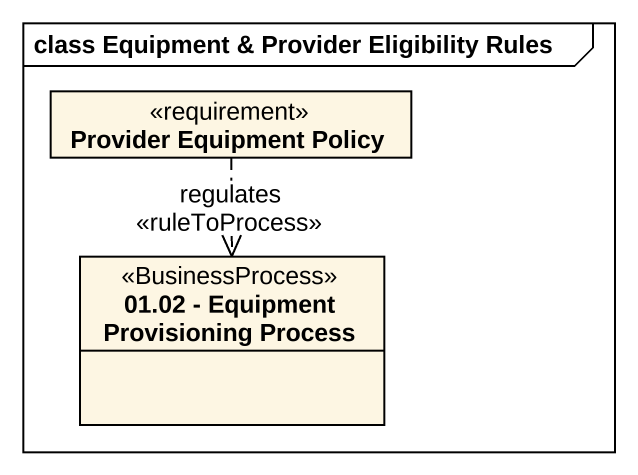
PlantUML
@startuml
mainframe class Equipment & Provider Eligibility Rules
hide circle
hide empty members
class "Provider Equipment Policy" as Provider_Equipment_Policy <<requirement>>
class "01.02 - Equipment Provisioning Process" as c01_02_Equipment <<BusinessProcess>>
Provider_Equipment_Policy ..> c01_02_Equipment : regulates\n<<ruleToProcess>>
@enduml
